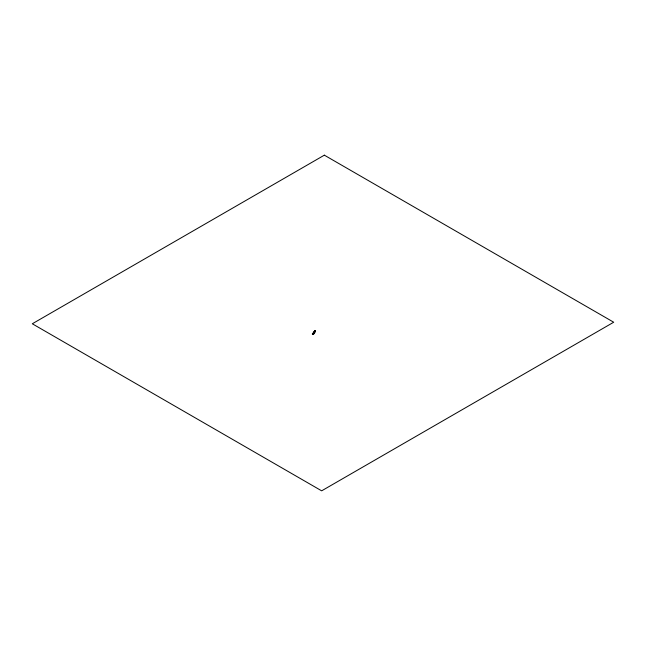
<?xml version="1.0" encoding="UTF-8"?>
<svg xmlns="http://www.w3.org/2000/svg" width="646" height="646" viewBox="0 0 646 646"><rect width="100%" height="100%" fill="white"/><g stroke="black" fill="none" stroke-linecap="round" stroke-linejoin="round"><path stroke-width="0.97" d="M314.392 331.931L313.399 333.061L315.046 330.671L312.551 334.022L313.003 334.24A0.904 0.525 0 0 0 313.334 334.119A4.562 2.632 0 0 0 313.891 333.732L313.124 333.651M313.948 333.602L314.982 331.123M312.381 333.861L312.406 333.764A1.268 0.969 27.4 0 1 312.753 333.376A6.597 5.047 27.4 0 1 313.932 332.884L314.731 332.771L314.344 333.344A6.597 5.047 27.4 0 1 313.391 334.079A1.268 0.969 27.4 0 1 312.809 334.216L312.381 333.877L312.696 334.232M314.659 332.803L315.054 330.744L312.801 333.748M314.457 331.947L313.964 333.683L315.095 330.712M312.624 333.716L313.278 333.271A2.665 0.759 -42.1 0 1 313.883 332.989L314.198 333.344L312.809 334.216L313.108 333.893A6.597 1.865 -42.1 0 0 313.56 333.57L313.278 333.917M312.906 333.691L312.704 333.804M312.761 333.958L312.341 334.345L313.068 333.861M312.64 334.184L312.955 333.465L313.27 333.812M314.093 331.608L314.755 332.278M313.754 333.199L314.877 330.946M313.278 333.271L313.69 333.514M314.699 332.617L312.478 333.804L312.834 334.176M312.64 333.877L312.721 334.022A0.929 0.533 0 0 1 312.85 333.837A4.861 2.81 0 0 1 313.334 333.594L313.189 333.457M313.488 333.102L313.996 333.021M313.593 333.627A2.665 0.759 -42.1 0 1 314.198 333.344M324.349 155.169L32.3 323.775L321.651 490.831L613.7 322.225L324.349 155.169"/></g></svg>
